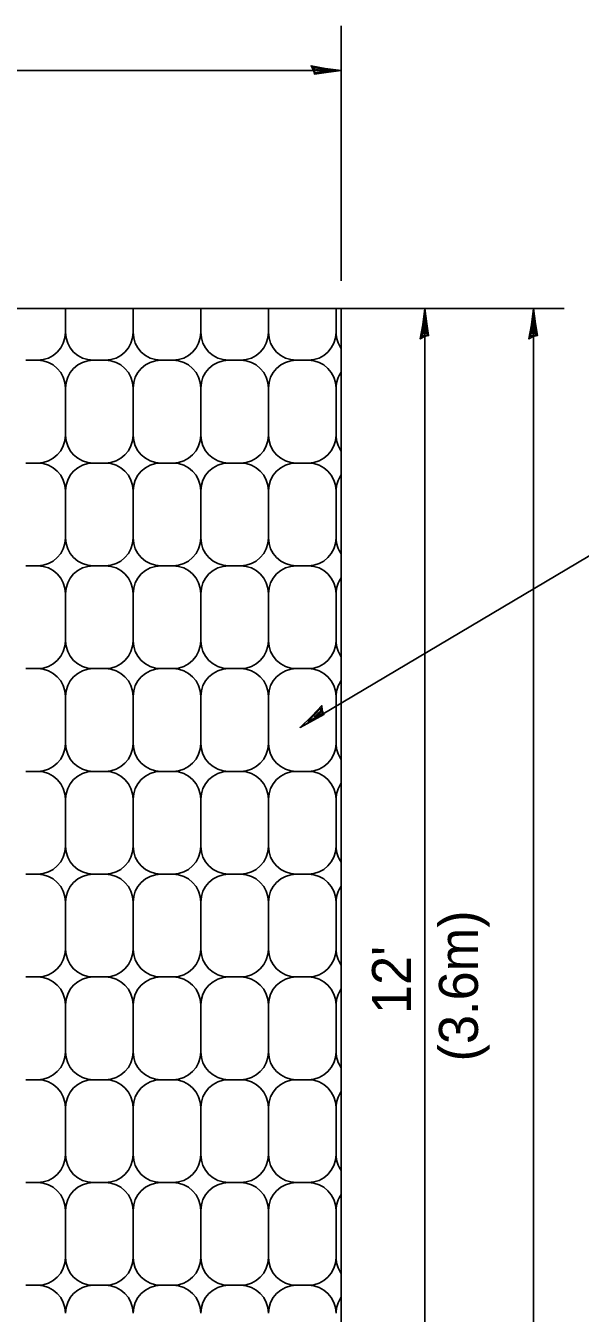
# Model space of a CAD drawing. Extents: x 99735 to 110633, y 79090 to 87272.
# Drawn here: x 104506.7 to 104606.1, y 81467.3 to 81697.9 of the extents above; entities that cross this region are included whole.
import ezdxf

# ---------------------------------------------------------------- set-up
doc = ezdxf.new("R2010")
doc.units = 0
doc.layers.add('Sheets_General Details', color=7, linetype='Continuous')

msp = doc.modelspace()

# ---------------------------------------------------------------- linework, layer by layer
at = {"layer": 'Sheets_General Details'}
for p, q in [((104563.24, 81697.9), (104563.24, 81652.24)), ((104563.24, 81689.88), (104340.83, 81689.88)), ((104340.83, 81647.25), (104563.24, 81647.25)), ((104513.79, 81647.25), (104513.79, 81642.99)), ((104513.79, 81642.99), (104513.79, 81647.25)), ((104525.92, 81647.25), (104525.92, 81642.99)), ((104525.92, 81642.99), (104525.92, 81647.25)), ((104538.05, 81647.25), (104538.05, 81642.99)), ((104538.05, 81642.99), (104538.05, 81647.25)), ((104603.2, 81647.25), (104547.09, 81647.25)), ((104550.18, 81647.25), (104550.18, 81642.99)), ((104550.18, 81642.99), (104550.18, 81647.25)), ((104562.31, 81647.25), (104562.31, 81642.99)), ((104562.31, 81642.99), (104562.31, 81647.25)), ((104563.24, 81406.68), (104563.24, 81647.25)), ((104578.23, 81647.25), (104578.23, 81406.68)), ((104597.73, 81647.25), (104597.73, 81436.73)), ((104508.79, 81637.99), (104506.66, 81637.99)), ((104508.79, 81637.99), (104506.66, 81637.99)), ((104518.79, 81637.99), (104520.92, 81637.99)), ((104520.92, 81637.99), (104518.79, 81637.99)), ((104533.05, 81637.99), (104530.92, 81637.99)), ((104533.05, 81637.99), (104530.92, 81637.99)), ((104543.05, 81637.99), (104545.18, 81637.99)), ((104545.18, 81637.99), (104543.05, 81637.99)), ((104557.31, 81637.99), (104555.18, 81637.99)), ((104557.31, 81637.99), (104555.18, 81637.99)), ((104513.79, 81624.58), (104513.79, 81632.99)), ((104513.79, 81624.58), (104513.79, 81632.99)), ((104513.79, 81624.58), (104513.79, 81632.99)), ((104525.92, 81624.58), (104525.92, 81632.99)), ((104525.92, 81632.99), (104525.92, 81624.58)), ((104525.92, 81632.99), (104525.92, 81624.58)), ((104538.05, 81624.58), (104538.05, 81632.99)), ((104538.05, 81624.58), (104538.05, 81632.99)), ((104538.05, 81624.58), (104538.05, 81632.99)), ((104550.18, 81624.58), (104550.18, 81632.99)), ((104550.18, 81632.99), (104550.18, 81624.58)), ((104550.18, 81632.99), (104550.18, 81624.58)), ((104562.31, 81624.58), (104562.31, 81632.99)), ((104562.31, 81624.58), (104562.31, 81632.99)), ((104562.31, 81624.58), (104562.31, 81632.99)), ((104506.66, 81619.58), (104508.79, 81619.58)), ((104506.66, 81619.58), (104508.79, 81619.58)), ((104518.79, 81619.58), (104520.92, 81619.58)), ((104518.79, 81619.58), (104520.92, 81619.58)), ((104520.92, 81619.58), (104518.79, 81619.58)), ((104530.92, 81619.58), (104533.05, 81619.58)), ((104530.92, 81619.58), (104533.05, 81619.58)), ((104543.05, 81619.58), (104545.18, 81619.58)), ((104543.05, 81619.58), (104545.18, 81619.58)), ((104545.18, 81619.58), (104543.05, 81619.58)), ((104555.18, 81619.58), (104557.31, 81619.58)), ((104555.18, 81619.58), (104557.31, 81619.58)), ((104513.79, 81614.58), (104513.79, 81606.17)), ((104513.79, 81606.17), (104513.79, 81614.58)), ((104525.92, 81614.58), (104525.92, 81606.17)), ((104525.92, 81606.17), (104525.92, 81614.58)), ((104538.05, 81614.58), (104538.05, 81606.17)), ((104538.05, 81606.17), (104538.05, 81614.58)), ((104550.18, 81614.58), (104550.18, 81606.17)), ((104550.18, 81606.17), (104550.18, 81614.58)), ((104624.57, 81612.98), (104555.86, 81572.22)), ((104562.31, 81614.58), (104562.31, 81606.17)), ((104562.31, 81606.17), (104562.31, 81614.58)), ((104508.79, 81601.17), (104506.66, 81601.17)), ((104508.79, 81601.17), (104506.66, 81601.17)), ((104518.79, 81601.17), (104520.92, 81601.17)), ((104520.92, 81601.17), (104518.79, 81601.17)), ((104533.05, 81601.17), (104530.92, 81601.17)), ((104533.05, 81601.17), (104530.92, 81601.17)), ((104543.05, 81601.17), (104545.18, 81601.17)), ((104545.18, 81601.17), (104543.05, 81601.17)), ((104557.31, 81601.17), (104555.18, 81601.17)), ((104557.31, 81601.17), (104555.18, 81601.17)), ((104513.79, 81587.76), (104513.79, 81596.17)), ((104513.79, 81587.76), (104513.79, 81596.17)), ((104513.79, 81587.76), (104513.79, 81596.17)), ((104525.92, 81587.76), (104525.92, 81596.17)), ((104525.92, 81596.17), (104525.92, 81587.76)), ((104525.92, 81596.17), (104525.92, 81587.76)), ((104538.05, 81587.76), (104538.05, 81596.17)), ((104538.05, 81587.76), (104538.05, 81596.17)), ((104538.05, 81587.76), (104538.05, 81596.17)), ((104550.18, 81587.76), (104550.18, 81596.17)), ((104550.18, 81596.17), (104550.18, 81587.76)), ((104550.18, 81596.17), (104550.18, 81587.76)), ((104562.31, 81587.76), (104562.31, 81596.17)), ((104562.31, 81587.76), (104562.31, 81596.17)), ((104562.31, 81587.76), (104562.31, 81596.17)), ((104506.66, 81582.76), (104508.79, 81582.76)), ((104506.66, 81582.76), (104508.79, 81582.76)), ((104518.79, 81582.76), (104520.92, 81582.76)), ((104518.79, 81582.76), (104520.92, 81582.76)), ((104520.92, 81582.76), (104518.79, 81582.76)), ((104530.92, 81582.76), (104533.05, 81582.76)), ((104530.92, 81582.76), (104533.05, 81582.76)), ((104543.05, 81582.76), (104545.18, 81582.76)), ((104543.05, 81582.76), (104545.18, 81582.76)), ((104545.18, 81582.76), (104543.05, 81582.76)), ((104555.18, 81582.76), (104557.31, 81582.76)), ((104555.18, 81582.76), (104557.31, 81582.76)), ((104513.79, 81577.76), (104513.79, 81569.35)), ((104513.79, 81569.35), (104513.79, 81577.76)), ((104525.92, 81577.76), (104525.92, 81569.35)), ((104525.92, 81569.35), (104525.92, 81577.76)), ((104538.05, 81577.76), (104538.05, 81569.35)), ((104538.05, 81569.35), (104538.05, 81577.76)), ((104550.18, 81577.76), (104550.18, 81569.35)), ((104550.18, 81569.35), (104550.18, 81577.76)), ((104562.31, 81577.76), (104562.31, 81569.35)), ((104562.31, 81569.35), (104562.31, 81577.76)), ((104508.79, 81564.35), (104506.66, 81564.35)), ((104508.79, 81564.35), (104506.66, 81564.35)), ((104518.79, 81564.35), (104520.92, 81564.35)), ((104520.92, 81564.35), (104518.79, 81564.35)), ((104533.05, 81564.35), (104530.92, 81564.35)), ((104533.05, 81564.35), (104530.92, 81564.35)), ((104543.05, 81564.35), (104545.18, 81564.35)), ((104545.18, 81564.35), (104543.05, 81564.35)), ((104557.31, 81564.35), (104555.18, 81564.35)), ((104557.31, 81564.35), (104555.18, 81564.35)), ((104513.79, 81550.94), (104513.79, 81559.35)), ((104513.79, 81550.94), (104513.79, 81559.35)), ((104513.79, 81550.94), (104513.79, 81559.35)), ((104525.92, 81550.94), (104525.92, 81559.35)), ((104525.92, 81559.35), (104525.92, 81550.94)), ((104525.92, 81559.35), (104525.92, 81550.94)), ((104538.05, 81550.94), (104538.05, 81559.35)), ((104538.05, 81550.94), (104538.05, 81559.35)), ((104538.05, 81550.94), (104538.05, 81559.35)), ((104550.18, 81550.94), (104550.18, 81559.35)), ((104550.18, 81559.35), (104550.18, 81550.94)), ((104550.18, 81559.35), (104550.18, 81550.94)), ((104562.31, 81550.94), (104562.31, 81559.35)), ((104562.31, 81550.94), (104562.31, 81559.35)), ((104562.31, 81550.94), (104562.31, 81559.35)), ((104506.66, 81545.94), (104508.79, 81545.94)), ((104506.66, 81545.94), (104508.79, 81545.94)), ((104518.79, 81545.94), (104520.92, 81545.94)), ((104518.79, 81545.94), (104520.92, 81545.94)), ((104520.92, 81545.94), (104518.79, 81545.94)), ((104530.92, 81545.94), (104533.05, 81545.94)), ((104530.92, 81545.94), (104533.05, 81545.94)), ((104543.05, 81545.94), (104545.18, 81545.94)), ((104543.05, 81545.94), (104545.18, 81545.94)), ((104545.18, 81545.94), (104543.05, 81545.94)), ((104555.18, 81545.94), (104557.31, 81545.94)), ((104555.18, 81545.94), (104557.31, 81545.94)), ((104513.79, 81540.94), (104513.79, 81532.53)), ((104513.79, 81532.53), (104513.79, 81540.94)), ((104525.92, 81540.94), (104525.92, 81532.53)), ((104525.92, 81532.53), (104525.92, 81540.94)), ((104538.05, 81540.94), (104538.05, 81532.53)), ((104538.05, 81532.53), (104538.05, 81540.94)), ((104550.18, 81540.94), (104550.18, 81532.53)), ((104550.18, 81532.53), (104550.18, 81540.94)), ((104562.31, 81540.94), (104562.31, 81532.53)), ((104562.31, 81532.53), (104562.31, 81540.94)), ((104508.79, 81527.53), (104506.66, 81527.53)), ((104508.79, 81527.53), (104506.66, 81527.53)), ((104518.79, 81527.53), (104520.92, 81527.53)), ((104520.92, 81527.53), (104518.79, 81527.53)), ((104533.05, 81527.53), (104530.92, 81527.53)), ((104533.05, 81527.53), (104530.92, 81527.53)), ((104543.05, 81527.53), (104545.18, 81527.53)), ((104545.18, 81527.53), (104543.05, 81527.53)), ((104557.31, 81527.53), (104555.18, 81527.53)), ((104557.31, 81527.53), (104555.18, 81527.53)), ((104513.79, 81514.12), (104513.79, 81522.53)), ((104513.79, 81514.12), (104513.79, 81522.53)), ((104513.79, 81514.12), (104513.79, 81522.53)), ((104525.92, 81514.12), (104525.92, 81522.53)), ((104525.92, 81522.53), (104525.92, 81514.12)), ((104525.92, 81522.53), (104525.92, 81514.12)), ((104538.05, 81514.12), (104538.05, 81522.53)), ((104538.05, 81514.12), (104538.05, 81522.53)), ((104538.05, 81514.12), (104538.05, 81522.53)), ((104550.18, 81514.12), (104550.18, 81522.53)), ((104550.18, 81522.53), (104550.18, 81514.12)), ((104550.18, 81522.53), (104550.18, 81514.12)), ((104562.31, 81514.12), (104562.31, 81522.53)), ((104562.31, 81514.12), (104562.31, 81522.53)), ((104562.31, 81514.12), (104562.31, 81522.53)), ((104506.66, 81509.12), (104508.79, 81509.12)), ((104506.66, 81509.12), (104508.79, 81509.12)), ((104518.79, 81509.12), (104520.92, 81509.12)), ((104518.79, 81509.12), (104520.92, 81509.12)), ((104520.92, 81509.12), (104518.79, 81509.12)), ((104530.92, 81509.12), (104533.05, 81509.12)), ((104530.92, 81509.12), (104533.05, 81509.12)), ((104543.05, 81509.12), (104545.18, 81509.12)), ((104543.05, 81509.12), (104545.18, 81509.12)), ((104545.18, 81509.12), (104543.05, 81509.12)), ((104555.18, 81509.12), (104557.31, 81509.12)), ((104555.18, 81509.12), (104557.31, 81509.12)), ((104513.79, 81504.12), (104513.79, 81495.71)), ((104513.79, 81495.71), (104513.79, 81504.12)), ((104525.92, 81504.12), (104525.92, 81495.71)), ((104525.92, 81495.71), (104525.92, 81504.12)), ((104538.05, 81504.12), (104538.05, 81495.71)), ((104538.05, 81495.71), (104538.05, 81504.12)), ((104550.18, 81504.12), (104550.18, 81495.71)), ((104550.18, 81495.71), (104550.18, 81504.12)), ((104562.31, 81504.12), (104562.31, 81495.71)), ((104562.31, 81495.71), (104562.31, 81504.12)), ((104508.79, 81490.71), (104506.66, 81490.71)), ((104508.79, 81490.71), (104506.66, 81490.71)), ((104518.79, 81490.71), (104520.92, 81490.71)), ((104520.92, 81490.71), (104518.79, 81490.71)), ((104533.05, 81490.71), (104530.92, 81490.71)), ((104533.05, 81490.71), (104530.92, 81490.71)), ((104543.05, 81490.71), (104545.18, 81490.71)), ((104545.18, 81490.71), (104543.05, 81490.71)), ((104557.31, 81490.71), (104555.18, 81490.71)), ((104557.31, 81490.71), (104555.18, 81490.71)), ((104513.79, 81477.3), (104513.79, 81485.71)), ((104513.79, 81477.3), (104513.79, 81485.71)), ((104513.79, 81477.3), (104513.79, 81485.71)), ((104525.92, 81477.3), (104525.92, 81485.71)), ((104525.92, 81485.71), (104525.92, 81477.3)), ((104525.92, 81485.71), (104525.92, 81477.3)), ((104538.05, 81477.3), (104538.05, 81485.71)), ((104538.05, 81477.3), (104538.05, 81485.71)), ((104538.05, 81477.3), (104538.05, 81485.71)), ((104550.18, 81477.3), (104550.18, 81485.71)), ((104550.18, 81485.71), (104550.18, 81477.3)), ((104550.18, 81485.71), (104550.18, 81477.3)), ((104562.31, 81477.3), (104562.31, 81485.71)), ((104562.31, 81477.3), (104562.31, 81485.71)), ((104562.31, 81477.3), (104562.31, 81485.71)), ((104506.66, 81472.3), (104508.79, 81472.3)), ((104506.66, 81472.3), (104508.79, 81472.3)), ((104518.79, 81472.3), (104520.92, 81472.3)), ((104518.79, 81472.3), (104520.92, 81472.3)), ((104520.92, 81472.3), (104518.79, 81472.3)), ((104530.92, 81472.3), (104533.05, 81472.3)), ((104530.92, 81472.3), (104533.05, 81472.3)), ((104543.05, 81472.3), (104545.18, 81472.3)), ((104543.05, 81472.3), (104545.18, 81472.3)), ((104545.18, 81472.3), (104543.05, 81472.3)), ((104555.18, 81472.3), (104557.31, 81472.3)), ((104555.18, 81472.3), (104557.31, 81472.3))]:
    msp.add_line(p, q, dxfattribs=at)
for points in [[(104558.28, 81689.95), (104558.45, 81689.2), (104560.54, 81689.52), (104563.24, 81689.88), (104560.36, 81690.27), (104557.84, 81690.72), (104558.28, 81689.95), (104558.5, 81689.45), (104561.43, 81689.88), (104558.23, 81690.45), (104558.7, 81689.81), (104560.04, 81689.9), (104558.75, 81690.09)], [(104578.16, 81642.25), (104578.9, 81642.41), (104578.58, 81644.53), (104578.23, 81647.25), (104577.84, 81644.34), (104577.4, 81641.8), (104578.16, 81642.25), (104578.65, 81642.47), (104578.23, 81645.42), (104577.67, 81642.19), (104578.3, 81642.67), (104578.21, 81644.03), (104578.02, 81642.72)], [(104597.66, 81642.25), (104598.4, 81642.41), (104598.08, 81644.53), (104597.73, 81647.25), (104597.34, 81644.34), (104596.89, 81641.8), (104597.66, 81642.25), (104598.15, 81642.47), (104597.73, 81645.42), (104597.17, 81642.19), (104597.8, 81642.67), (104597.71, 81644.03), (104597.52, 81642.72)], [(104559.84, 81575.23), (104560.14, 81574.53), (104558.25, 81573.54), (104555.86, 81572.22), (104557.96, 81574.25), (104559.75, 81576.12), (104559.84, 81575.23), (104559.95, 81574.7), (104557.33, 81573.3), (104559.6, 81575.66), (104559.58, 81574.87), (104558.44, 81574.14), (104559.38, 81575.07)]]:
    msp.add_lwpolyline(points, dxfattribs=at)
for centre, start, end in [((104508.79, 81642.99), 270, 0), ((104518.79, 81642.99), 180, 270), ((104520.92, 81642.99), 270, 0), ((104530.92, 81642.99), 180, 270), ((104533.05, 81642.99), 270, 0), ((104543.05, 81642.99), 180, 270), ((104545.18, 81642.99), 270, 0), ((104555.18, 81642.99), 180, 270), ((104557.31, 81642.99), 270, 0), ((104567.31, 81642.99), 180, 215.4522), ((104508.79, 81632.99), 0, 90), ((104518.79, 81632.99), 90, 180), ((104520.92, 81632.99), 0, 90), ((104530.92, 81632.99), 90, 180), ((104533.05, 81632.99), 0, 90), ((104543.05, 81632.99), 90, 180), ((104545.18, 81632.99), 0, 90), ((104555.18, 81632.99), 90, 180), ((104557.31, 81632.99), 0, 90), ((104567.31, 81632.99), 144.5478, 180), ((104508.79, 81624.58), 270, 0), ((104518.79, 81624.58), 180, 270), ((104520.92, 81624.58), 270, 0), ((104530.92, 81624.58), 180, 270), ((104533.05, 81624.58), 270, 0), ((104543.05, 81624.58), 180, 270), ((104545.18, 81624.58), 270, 0), ((104555.18, 81624.58), 180, 270), ((104557.31, 81624.58), 270, 0), ((104567.31, 81624.58), 180, 215.4522), ((104508.79, 81614.58), 0, 90), ((104518.79, 81614.58), 90, 180), ((104520.92, 81614.58), 0, 90), ((104530.92, 81614.58), 90, 180), ((104533.05, 81614.58), 0, 90), ((104543.05, 81614.58), 90, 180), ((104545.18, 81614.58), 0, 90), ((104555.18, 81614.58), 90, 180), ((104557.31, 81614.58), 0, 90), ((104567.31, 81614.58), 144.5478, 180), ((104508.79, 81606.17), 270, 0), ((104518.79, 81606.17), 180, 270), ((104520.92, 81606.17), 270, 0), ((104530.92, 81606.17), 180, 270), ((104533.05, 81606.17), 270, 0), ((104543.05, 81606.17), 180, 270), ((104545.18, 81606.17), 270, 0), ((104555.18, 81606.17), 180, 270), ((104557.31, 81606.17), 270, 0), ((104567.31, 81606.17), 180, 215.4522), ((104508.79, 81596.17), 0, 90), ((104518.79, 81596.17), 90, 180), ((104520.92, 81596.17), 0, 90), ((104530.92, 81596.17), 90, 180), ((104533.05, 81596.17), 0, 90), ((104543.05, 81596.17), 90, 180), ((104545.18, 81596.17), 0, 90), ((104555.18, 81596.17), 90, 180), ((104557.31, 81596.17), 0, 90), ((104567.31, 81596.17), 144.5478, 180), ((104508.79, 81587.76), 270, 0), ((104518.79, 81587.76), 180, 270), ((104520.92, 81587.76), 270, 0), ((104530.92, 81587.76), 180, 270), ((104533.05, 81587.76), 270, 0), ((104543.05, 81587.76), 180, 270), ((104545.18, 81587.76), 270, 0), ((104555.18, 81587.76), 180, 270), ((104557.31, 81587.76), 270, 0), ((104567.31, 81587.76), 180, 215.4522), ((104508.79, 81577.76), 0, 90), ((104518.79, 81577.76), 90, 180), ((104520.92, 81577.76), 0, 90), ((104530.92, 81577.76), 90, 180), ((104533.05, 81577.76), 0, 90), ((104543.05, 81577.76), 90, 180), ((104545.18, 81577.76), 0, 90), ((104555.18, 81577.76), 90, 180), ((104557.31, 81577.76), 0, 90), ((104567.31, 81577.76), 144.5478, 180), ((104508.79, 81569.35), 270, 0), ((104518.79, 81569.35), 180, 270), ((104520.92, 81569.35), 270, 0), ((104530.92, 81569.35), 180, 270), ((104533.05, 81569.35), 270, 0), ((104543.05, 81569.35), 180, 270), ((104545.18, 81569.35), 270, 0), ((104555.18, 81569.35), 180, 270), ((104557.31, 81569.35), 270, 0), ((104567.31, 81569.35), 180, 215.4522), ((104508.79, 81559.35), 0, 90), ((104518.79, 81559.35), 90, 180), ((104520.92, 81559.35), 0, 90), ((104530.92, 81559.35), 90, 180), ((104533.05, 81559.35), 0, 90), ((104543.05, 81559.35), 90, 180), ((104545.18, 81559.35), 0, 90), ((104555.18, 81559.35), 90, 180), ((104557.31, 81559.35), 0, 90), ((104567.31, 81559.35), 144.5478, 180), ((104508.79, 81550.94), 270, 0), ((104518.79, 81550.94), 180, 270), ((104520.92, 81550.94), 270, 0), ((104530.92, 81550.94), 180, 270), ((104533.05, 81550.94), 270, 0), ((104543.05, 81550.94), 180, 270), ((104545.18, 81550.94), 270, 0), ((104555.18, 81550.94), 180, 270), ((104557.31, 81550.94), 270, 0), ((104567.31, 81550.94), 180, 215.4522), ((104508.79, 81540.94), 0, 90), ((104518.79, 81540.94), 90, 180), ((104520.92, 81540.94), 0, 90), ((104530.92, 81540.94), 90, 180), ((104533.05, 81540.94), 0, 90), ((104543.05, 81540.94), 90, 180), ((104545.18, 81540.94), 0, 90), ((104555.18, 81540.94), 90, 180), ((104557.31, 81540.94), 0, 90), ((104567.31, 81540.94), 144.5478, 180), ((104508.79, 81532.53), 270, 0), ((104518.79, 81532.53), 180, 270), ((104520.92, 81532.53), 270, 0), ((104530.92, 81532.53), 180, 270), ((104533.05, 81532.53), 270, 0), ((104543.05, 81532.53), 180, 270), ((104545.18, 81532.53), 270, 0), ((104555.18, 81532.53), 180, 270), ((104557.31, 81532.53), 270, 0), ((104567.31, 81532.53), 180, 215.4522), ((104508.79, 81522.53), 0, 90), ((104518.79, 81522.53), 90, 180), ((104520.92, 81522.53), 0, 90), ((104530.92, 81522.53), 90, 180), ((104533.05, 81522.53), 0, 90), ((104543.05, 81522.53), 90, 180), ((104545.18, 81522.53), 0, 90), ((104555.18, 81522.53), 90, 180), ((104557.31, 81522.53), 0, 90), ((104567.31, 81522.53), 144.5478, 180), ((104508.79, 81514.12), 270, 0), ((104518.79, 81514.12), 180, 270), ((104520.92, 81514.12), 270, 0), ((104530.92, 81514.12), 180, 270), ((104533.05, 81514.12), 270, 0), ((104543.05, 81514.12), 180, 270), ((104545.18, 81514.12), 270, 0), ((104555.18, 81514.12), 180, 270), ((104557.31, 81514.12), 270, 0), ((104567.31, 81514.12), 180, 215.4522), ((104508.79, 81504.12), 0, 90), ((104518.79, 81504.12), 90, 180), ((104520.92, 81504.12), 0, 90), ((104530.92, 81504.12), 90, 180), ((104533.05, 81504.12), 0, 90), ((104543.05, 81504.12), 90, 180), ((104545.18, 81504.12), 0, 90), ((104555.18, 81504.12), 90, 180), ((104557.31, 81504.12), 0, 90), ((104567.31, 81504.12), 144.5478, 180), ((104508.79, 81495.71), 270, 0), ((104518.79, 81495.71), 180, 270), ((104520.92, 81495.71), 270, 0), ((104530.92, 81495.71), 180, 270), ((104533.05, 81495.71), 270, 0), ((104543.05, 81495.71), 180, 270), ((104545.18, 81495.71), 270, 0), ((104555.18, 81495.71), 180, 270), ((104557.31, 81495.71), 270, 0), ((104567.31, 81495.71), 180, 215.4522), ((104508.79, 81485.71), 0, 90), ((104518.79, 81485.71), 90, 180), ((104520.92, 81485.71), 0, 90), ((104530.92, 81485.71), 90, 180), ((104533.05, 81485.71), 0, 90), ((104543.05, 81485.71), 90, 180), ((104545.18, 81485.71), 0, 90), ((104555.18, 81485.71), 90, 180), ((104557.31, 81485.71), 0, 90), ((104567.31, 81485.71), 144.5478, 180), ((104508.79, 81477.3), 270, 0), ((104518.79, 81477.3), 180, 270), ((104520.92, 81477.3), 270, 0), ((104530.92, 81477.3), 180, 270), ((104533.05, 81477.3), 270, 0), ((104543.05, 81477.3), 180, 270), ((104545.18, 81477.3), 270, 0), ((104555.18, 81477.3), 180, 270), ((104557.31, 81477.3), 270, 0), ((104567.31, 81477.3), 180, 215.4522), ((104508.79, 81467.3), 0, 90), ((104518.79, 81467.3), 90, 180), ((104520.92, 81467.3), 0, 90), ((104530.92, 81467.3), 90, 180), ((104533.05, 81467.3), 0, 90), ((104543.05, 81467.3), 90, 180), ((104545.18, 81467.3), 0, 90), ((104555.18, 81467.3), 90, 180), ((104557.31, 81467.3), 0, 90), ((104567.31, 81467.3), 144.5478, 180)]:
    msp.add_arc(centre, 5, start, end, dxfattribs=at)

# ---------------------------------------------------------------- texts
for s, p in [('(3.6m)', (104587.75, 81512.4)), ("12'", (104575.75, 81520.89))]:
    msp.add_text(s, height=7, rotation=90, dxfattribs=at).set_placement(p)

doc.saveas('drawing.dxf')
